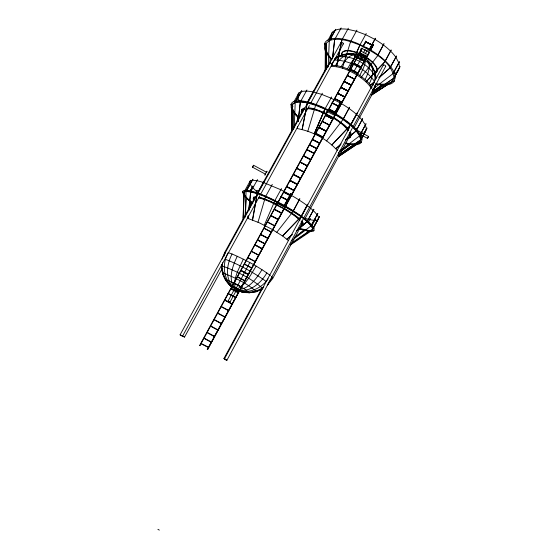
<?xml version="1.0" encoding="UTF-8"?>
<svg xmlns="http://www.w3.org/2000/svg" width="558" height="558" viewBox="0 0 558 558"><rect width="100%" height="100%" fill="white"/><g stroke="black" fill="none" stroke-linecap="round" stroke-linejoin="round"><path stroke-width="0.84" d="M277.996 219.587L270.811 215.834M278.128 219.343L270.944 215.534L278.128 219.287M284.859 206.92L277.682 203.251M325.147 70.957L325.342 47.465M291.597 130.99L291.946 107.68L292.608 104.102L295.412 102.1C309.299 100.182 322.44 107.561 334.43 113.602C344.425 120.375 357.608 126.959 360.914 139.514L359.422 142.688L355.906 144.166L338.281 155.766M291.653 131.814L292.001 107.631L292.748 106.215M326.151 43.524L325.726 68.501L326.311 43.266M280.995 196.542L288.66 200.524M281.106 196.974L288.277 200.699M298.181 121.616L300.344 101.898L295.224 102.449L292.42 104.437L291.904 129.826L292.357 129.644M291.987 129.805L292.671 104.13M243.33 219.601L243.825 192.35L243.183 218.324L243.881 192.336L246.071 191.394C259.763 192.698 272.004 200.001 284.043 206.111C294.164 212.71 306.481 218.157 312.885 228.864L291.248 243.832M326.228 68.334L326.744 52.361M243.267 219.636L243.986 194.568M283.673 192.28L290.837 195.998M252.907 179.264L246.085 191.429M245.088 217.222L246.071 191.394M293.062 129.582L293.766 111.907L291.946 107.68M290.969 195.753L283.806 191.973L290.976 195.691M294.192 127.991L295.224 102.449L301.808 90.654L295.287 102.526M326.012 69.673L326.067 68.299L330.036 62.956M328.181 67.009L329.283 40.818L335.728 29.281L329.366 40.867M286.624 186.874L293.787 190.578M293.92 190.341L286.756 186.567L293.926 190.271M245.353 214.914L246.336 197.832L244.006 194.54M297.128 184.454L289.972 180.687L297.128 184.384M297.254 184.21L290.097 180.443L297.261 184.147M300.581 178.1L293.431 174.34L300.595 178.03M329.827 63.689L330.238 57.718M354.19 127.566L372.66 93.353L374.997 87.132L375.143 85.472M296.821 168.202L303.977 171.808M303.838 172.115L296.696 168.37L303.852 172.045M297.261 121.044L297.693 116.768M297.358 121.093L297.756 116.768L293.766 111.907M247.898 218.408L248.157 215.834L247.919 218.415L259.205 222.761L271.962 229.31L283.338 236.494L288.486 240.665M248.687 210.701L250.709 191.854M248.77 210.722L250.702 191.861L257.517 179.571M300.204 162.008L307.36 165.593M372.639 85.904C378.561 75.351 372.744 61.743 362.212 56.804L353.772 71.836C346.93 68.453 339.578 65.174 331.794 65.398M262.267 289.093L256.478 291.667L249.419 292.776C242.611 286.986 234.109 282.885 225.788 279.6L225.334 279.684L230.008 285.501L232.812 287.475C225.292 282.69 221.156 273.287 221.505 264.576M337.276 150.43C327.169 139.088 312.571 131.458 297.721 128.661L297.323 128.452L297.512 126.736M298.105 121.616L300.33 101.974M297.616 126.75L297.351 128.452M331.591 66.144L331.968 63.577L331.675 66.137M332.491 58.45L334.633 39.632L341.154 27.921M332.568 58.45L334.654 39.597M222.475 262.713C221.163 272.039 225.383 282.167 233.153 287.558M250.186 207.151L250.828 201.912L250.361 206.341M306.712 149.446L314.342 153.345M306.949 149.649L314.091 153.241M309.474 145.031L316.602 148.672M319.504 143.343L312.389 139.633L319.518 143.26M319.636 143.106L312.515 139.395L319.65 143.022M227.783 253.332C221.603 264.904 223.577 281.371 235.009 288.939M322.789 137.317L315.675 133.613L322.803 137.233M322.915 137.08L315.8 133.376L322.929 136.996M326.06 131.297L318.953 127.601L326.081 131.214M326.193 131.067L319.085 127.37L326.207 130.977M252.523 167.177L253.562 165.273L252.544 167.191M322.405 121.344L329.52 124.943M329.394 125.18L322.294 121.491L329.408 125.097M244.048 192.656L242.688 191.917L242.493 192.266L243.86 193.005L244.076 192.496M243.351 219.44L243.56 218.29M252.418 219.852L257.245 193.696L252.635 220.047M328.927 109.396L336.035 112.981L328.927 109.396L362.156 48.483M307.291 102.867L302.199 129.31L307.319 102.874L300.337 101.905M332.24 103.328L332.143 102.881M332.373 103.097L339.487 106.592M372.66 93.353L375.513 84.579L374.997 87.132M332.017 103.111L339.613 106.927M348.359 28.214L341.852 39.974L336.537 66.555L341.928 40.016M334.849 98.55L341.949 102.114M341.824 102.351L334.744 98.689L341.845 102.254M344.677 97.106L337.604 93.451L344.704 97.008M344.809 96.869L337.729 93.221L344.83 96.778M347.906 91.177L340.833 87.529L347.934 91.08M348.032 90.94L340.966 87.299L348.059 90.842M325.83 44.724L326.123 44.096L325.83 44.724L324.498 44.012L324.686 43.677L326.018 44.396M253.646 197.281L253.172 198.85A28.437 5.273 28.6 0 0 253.904 200.252M253.36 198.502L253.674 197.107L255.69 196.653M351.128 85.255L344.063 81.621L351.156 85.158M351.254 85.025L344.188 81.384L351.282 84.928M339.738 106.697L332.129 102.972M347.453 75.476L354.532 79.006M253.325 198.139L254.504 198.774L254.657 198.132M354.407 79.236L347.348 75.602L354.435 79.131M254.504 198.774L254.846 197.776A27.077 5.029 28.6 0 1 255.962 197.393M362.072 48.393L357.036 57.286L357.134 57.746L364.2 61.247M357.015 57.397L364.325 61.017L357.036 57.293M366.892 56.309L359.722 52.94L366.766 56.539M365.818 41.836L362.909 46.914M365.999 41.508L365.588 41.229L366.188 41.55L365.797 41.201L362.993 46.391M372.779 45.428L365.72 41.962L372.751 45.54L372.904 45.205M370.463 49.746L373.365 44.919L370.714 49.843M265.434 196.925L257.991 222.244M368.538 136.473L355.551 129.456M350.466 42.024L342.347 68.209M292.462 105.092L291.116 104.367L290.927 104.709L292.273 105.434L292.497 104.827M367.506 138.363L368.51 136.508L367.52 138.349L359.84 134.269M302.408 112.137L302.771 111.091L301.613 110.463L302.073 109.34M303.301 109.752L302.959 110.749L301.794 110.121M325.279 70.587L326.172 68.209L327.511 67.406M222.105 259.086L224.679 252.481L254.497 198.313M223.821 256.52L225.571 252.076L224.679 252.481M307.828 131.242L315.612 105.316L307.298 102.923M360.433 51.162L361.249 48.155L369.145 52.061L368.266 54.956L360.566 50.89M372.04 87.432L369.312 83.595C373.072 76.725 375.06 65.788 367.415 60.808M264.29 225.23L274.689 201.145M270.365 275.54C258.619 266.745 245.513 259.84 232.072 254.009C226.395 264.666 224.665 280.569 235.064 288.932M331.64 96.953L324.875 109.11L314.175 133.913M322.385 93.214L315.64 105.329L324.951 109.145L314.328 133.843L324.916 109.11M348.903 70.58L359.805 45.47M280.367 206.467L280.172 206.83M235.615 289.449L249.782 262.56M369.312 83.595L365.148 79.515C367.841 73.823 371.272 66.688 367.785 60.613L365.811 59.267M237.276 256.262C232.658 265.873 227.42 279.53 235.106 288.849M359.854 45.1L359.868 45.072C373.448 52.299 391.402 61.087 394.067 77.841L392.141 81.691L371.551 94.881M348.722 70.671L359.68 45.421L366.222 33.494M284.287 208.636L284.915 207.318L276.705 203.042L276.51 204.814M333.719 117.884L334.905 115.464L326.681 111.349L326.465 113.658M266.682 172.101C268.565 167.951 263.118 177.995 265.357 174.556M365.148 79.515L359.84 75.497C362.198 70.196 366.09 64.665 365.183 58.611L363.816 57.788L365.155 58.82M243.323 259.177C239.284 268.238 232.763 278.512 235.281 288.702M356.381 128.486L356.527 128.159L355.711 129.749M313.931 230.496L313.742 230.845L312.368 230.105L312.557 229.75M361.354 142.22L361.165 142.562L359.819 141.837L360.001 141.495M394.22 81.043L394.039 81.377L392.706 80.659M313.861 209.299L307.088 221.749L313.833 209.285M362.56 118.742L356.046 130.83L359.652 135.831L360.733 139.863L339.48 154.58L339.131 154.392M345.737 140.016L356.185 130.858L362.672 118.777M396.48 56.114L390.021 67.923L396.473 56.086M294.491 237.548L304.061 230.168M308.462 222.098L310.464 218.422M350.459 144.194L340.889 151.232M372.946 91.435L382.621 84.509M317.844 213.519L311.099 225.809L317.739 213.47M365.957 123.834L359.631 135.824L339.236 151.385M393.076 73.44L399.43 61.729L393.195 73.496L372.918 89.043M311.894 225.844L315.542 219.134M360.126 136.194L362.1 132.595M319.315 216.616L312.801 228.822M394.918 75.979L400.03 66.562L393.871 78.204L372.542 92.516M360.677 139.828L366.983 127.977L360.698 139.884L339.466 154.566M312.878 228.878L319.413 216.678M313.303 228.313L318.569 218.52M359.422 142.688L359.575 142.276M361.347 138.984L362.909 136.033M364.088 133.885L365.699 130.984M394.708 76.913L398.224 70.266M225.669 359.505L223.918 358.557L261.235 289.546M366.146 81.726L384.741 61.889L391.193 49.948L384.769 61.896L366.09 81.9L370.296 86.49L371.461 88.631M331.912 144.947L350.515 125.264L357.05 113.134M352.21 128.347L226.862 360.329L224.393 358.975L300.539 218.136M301.369 216.602L349.789 127.05M350.619 125.515L383.318 65.049M353.04 126.819L385.711 66.332M301.697 224.323L301.885 223.974L303.064 224.609L302.875 224.965L301.697 224.323L302.255 223.395A27.077 5.029 28.6 0 0 301.815 222.175M349.294 136.166L349.475 135.824L350.64 136.452L350.459 136.794L349.294 136.166L350.047 134.876A26.665 8.196 28.6 0 0 349.524 132.204M267.289 285.291L272.681 278.554L302.087 224.079M304.982 218.715L349.678 135.929M283.973 206.035L290.92 193.486M373.365 44.919L370.254 50.632M299.799 198.836L292.985 211.475L299.82 198.829M342.947 119.51L349.615 107.262M331.585 66.13L331.975 66.339C342.528 66.73 352.377 71.801 360.921 77.695L377.571 55.793L383.918 43.81M377.473 55.8L383.974 43.803M235.992 291.088L230.029 302.024L228.117 301.006L234.039 290.021L235.985 291.067M361.333 56.616L362.121 55.179M363.293 53.024L365.253 49.439M329.659 116.064L329.855 115.715M363.216 57.627L363.997 56.191M365.169 54.035L367.129 50.443M283.91 206.062L290.962 193.528M345.674 139.946L356.164 130.837L350.508 125.271L343.01 119.489L334.116 113.937L340.764 101.682M368.971 50.185L375.485 38.223L368.929 50.136M340.868 101.702L334.137 113.909M284.992 206.676L207.339 349.364L207.709 349.566M285.354 206.076L369.312 51.803M369.019 52.912L207.562 349.489L207.206 349.294M207.632 349.524L284.378 208.441M285.515 206.355L333.921 117.431L344.6 125.201A28.005 8.607 28.6 0 1 348.45 129.163M335.588 114.369L369.11 52.787M324.861 109.152L334.235 113.958M274.592 201.082L281.497 188.541M199.938 345.66L199.624 345.486L277.291 203.391M277.954 202.115L327.483 111.412M328.299 109.982L361.849 48.49M199.931 345.653L277.682 203.189M278.226 202.261L327.748 111.502M363.042 46.858L366.027 41.397M306.97 104.283L180.088 334.821L182.536 336.16L259.84 195.691M260.684 194.163L309.383 105.588M310.646 103.3L343.386 43.74M184.531 337.081L182.173 335.79L184.531 337.081L222.258 268.412M272.29 184.349L265.399 196.876M350.431 41.955L356.946 30.118M249.998 191.199L252.914 186.072L250.11 191.255M300.316 101.974L306.942 89.998M252.83 203.517L250.821 201.968M256.003 192.468L257.21 190.285L256.115 192.531M257.433 192.977L303.594 109.131M307.339 102.323L326.067 68.299L328.774 65.028M307.277 102.958L313.875 90.801M307.814 102.756L341.001 42.45M243.86 192.384L250.528 180.311M294.094 101.598L298.893 92.816M327.978 40.316L332.442 32.092M244.034 194.589L244.209 194.191M246.001 190.808L250.521 182.626M295.147 101.884L298.335 96.109L295.259 101.94M329.401 39.897L331.55 36.13M246.113 190.864L250.598 182.647M292.015 107.631L292.866 106.271M329.52 39.946L331.508 36.165M252.879 179.271L246.148 191.408M355.774 129.442L356.241 128.612M256.157 266.145C250.758 274.452 245.918 285.264 236.362 289.295M371.321 95.265L372.605 93.095L372.36 90.912M347.397 68.808C350.598 63.933 353.263 57.53 359.08 55.333L362.212 56.804M261.988 269.674C256.422 278.623 248.24 290.523 236.362 289.532M341.182 66.632C344.53 61.192 348.903 54.475 356.004 54.286L360.684 56.107C352.307 51.88 341.594 53.359 334.291 59.071M290.495 244.962L290.92 243.679L291.255 243.846M266.836 272.883C261.011 283.22 249.042 293.55 236.453 289.644M335.595 65.467C339.473 58.123 348.352 50.743 356.925 55.033M236.362 289.679C247.738 294.575 261.458 288.793 268.056 278.84M271.355 276.503L272.346 277.472L268.161 283.304L268.517 284.301L267.303 284.427M331.515 64.714C341.559 43.266 375.262 59.015 376.043 78.155C370.177 64.595 351.449 54.175 336.858 57.097M329.757 63.696L330.741 62.37M349.531 107.262L343.003 119.51L326.549 140.944M293.083 211.503L276.852 232.184M341.956 55.751L342.828 54.789L344.425 54.663M331.968 144.808L350.424 125.194L357.064 113.1M369.891 85.744L374.446 81.712M378.98 77.674L390.028 67.874M374.516 81.775L369.668 85.779M379.035 77.743L390.126 67.909M340.561 144.578L336.007 148.581L341.14 143.943M292.19 234.681L286.952 239.152L292.12 234.625M296.661 230.684L307.102 221.666L296.73 230.747M263.857 286.889C256.401 292.49 245.806 293.92 237.248 290.027M294.561 237.603L304.152 230.224L309.146 231.082L312.152 230.635L313.073 228.508C306.684 217.787 294.359 212.34 284.245 205.742C272.206 199.631 259.958 192.329 246.266 191.038L244.013 191.98L244.132 194.191A39.283 7.303 28.6 0 0 252.195 202.617M291.304 240.861L311.12 225.83M340.952 151.288L350.487 144.25L355.906 144.166M372.939 91.421L382.628 84.579M393.871 78.169L372.863 92.684M309.118 231.04L291.534 243.065M290.606 244.795L312.299 230.224L309.334 230.733L299.374 228.327M338.629 152.362L339.25 154.873L338.413 156.254L338.748 156.435L359.408 142.59M338.734 156.421L359.331 142.632M392.121 81.635L371.802 95.034M371.203 94.895L388.263 83.867M392.295 81.301C388.389 84.928 380.995 84.467 375.66 83.561M304.563 107.861L302.157 109.075L301.236 111.565A28.005 8.593 28.6 0 0 301.501 112.946M256.443 291.36L258.8 290.286M260.37 289.574L261.939 288.856M359.61 142.346L356.088 143.831L350.668 143.922L345.807 143.022M348.597 137.882L350.075 137.38M221.338 266.145L222.091 265.894C236.585 271.265 251.616 278.379 262.992 288.772M347.613 54.398L349.21 54.265M300.936 225.313L302.701 225.167M334.884 60.062C350.194 60.417 365.56 68.899 374.439 81.322M242.904 291.967L239.208 290.927M244.446 292.106L249.419 292.776L242.032 292.036L240.324 291.395M228.089 300.95L230.015 301.997M235.95 291.088L234.046 290.041M308.511 107.708L313.763 108.636L326.409 113.393M345.095 143.26L350.487 144.25M374.39 72.247L376.008 72.652M297.714 116.831L298.942 117.996M259.31 197.204L264.311 198.746L276.761 204.228M299.193 228.668L304.152 230.224M228.083 252.586L232.072 254.009M359.54 135.817L365.964 123.848M225.355 259.296C239.828 264.89 253.604 272.45 266.208 281.483M359.868 45.072C350.354 41.383 339.689 37.212 329.464 40.476L326.284 43.189L325.412 47.13A38.279 15.003 28.6 0 0 331.982 59.315M236.362 289.735L242.298 292.015C241.426 290.481 223.207 280.862 233.042 287.579M239.626 291.067C244.927 293.557 250.933 292.615 256.478 291.667C246.999 283.345 234.862 277.542 223.061 273.008L222.44 273.169L225.704 280.214L226.855 281.148M264.136 181.322L257.245 193.779M258.675 197.56A27.077 5.029 28.6 0 1 270.742 201.675L283.485 208.148L289.532 211.824A27.077 5.029 28.6 0 1 299.974 219.88M356.911 57.516L364.472 61.261M208.378 347.46L200.964 343.749M306.586 149.684L314.21 153.583M223.918 358.557L224.49 358.864M224.393 358.975L226.897 360.349M280.862 196.786L288.528 200.761M274.25 209.536L281.434 213.275M182.536 336.16L180.527 335.065M267.498 221.903L274.682 225.613M274.55 225.913L267.366 222.147M264.108 228.11L271.3 231.884M271.167 232.128L263.976 228.355M267.91 238.113L260.712 234.325M267.77 238.301L260.572 234.52L267.777 238.357M264.911 243.616L257.712 239.821M264.771 243.811L257.573 240.017L264.778 243.86M254.971 244.843L262.169 248.596M262.42 248.77L254.72 244.662M254.581 244.906L262.281 248.973M251.491 251.219L258.696 255.027M251.358 251.463L258.556 255.229M255.215 261.43L248.003 257.608M247.864 257.859L255.083 261.681M244.502 264.011L251.721 267.847M251.588 268.091L244.369 264.262M234.939 290.802C245.722 296.033 225.571 284.866 234.172 290.376M248.212 274.236L240.986 270.393L248.219 274.278M248.087 274.522L240.868 270.679M244.781 280.597L237.555 276.74M237.422 276.991L244.648 280.841M241.335 286.931L234.102 283.066M233.969 283.311L241.196 287.175M238.287 292.525L231.047 288.653M238.147 292.776L230.914 288.904M235.888 297.519L228.131 293.341M227.999 293.592L235.734 297.742M232.1 303.88L224.86 299.988M221.31 306.488L228.557 310.394M221.177 306.74L228.424 310.639M217.62 313.254L224.874 317.167M225.948 359.666L226.283 359.84L225.92 359.645M253.555 165.259L266.759 172.401M252.523 167.191L264.994 173.936M253.52 197.783L254.699 198.425M221.449 323.452L214.195 319.525M221.31 323.703L214.056 319.776M217.948 329.876L210.687 325.942M210.554 326.193L217.815 330.127M207.178 332.373L214.446 336.321M214.307 336.572L207.039 332.624M211.343 342.012L204.075 338.057M203.935 338.308L211.203 342.263M201.103 343.498L208.49 347.195M224.769 359.017L225.711 359.533M180.959 335.302L180.115 334.842M157.9 529.326L159.309 530.1M353.772 71.836L359.84 75.497M284.406 208.385L295.601 215.653A28.43 5.287 28.6 0 1 299.82 219.099M231.563 286.624L227.797 282.355M360.921 77.695L366.09 81.9M369.954 63.563L371.175 64.63L374.753 71.947M246.336 197.832L250.779 201.961M217.76 313.003L224.986 316.888M270.351 201.18L270.742 201.675M224.721 300.239L231.947 304.103M299.451 101.612L297.7 97.273L298.237 93.911A38.621 12.422 28.6 0 1 313.191 91.972L321.624 94.351L330.88 98.096L340.24 102.923A38.621 12.422 28.6 0 1 362.051 119.97L365.455 125.055L366.46 129.198L365.092 132.148A38.621 12.422 28.6 0 1 361.514 133.753M372.723 89.426L373.176 90.759M272.346 277.472L272.681 278.554M331.543 39.751L330.859 37.267L331.794 33.215A38.209 15.505 28.6 0 1 347.69 29.302L356.276 31.213L365.567 34.652L374.857 39.374A38.209 15.505 28.6 0 1 395.866 57.258L398.886 62.928L399.493 67.748L397.742 71.41A38.209 15.505 28.6 0 1 394.604 73.426M326.388 113.288L326.5 113.846M222.733 272.255L222.977 273.957M362.072 57.383A3.264 1.297 28.6 0 1 362.805 57.823M366.313 47.855A1.067 0.439 28.6 0 1 367.283 48.162A1.067 0.439 28.6 0 1 367.924 48.825M341.203 43.001A1.36 0.544 29.4 0 1 341.503 42.282A1.36 0.544 29.4 0 1 343.191 43.189A1.36 0.544 29.4 0 1 342.891 43.908M383.472 65.565A1.36 0.544 27.8 0 1 383.771 64.895A1.36 0.544 27.8 0 1 385.425 65.67A1.36 0.544 27.8 0 1 385.411 66.479M342.772 55.054A38.209 15.505 28.6 0 1 341.608 54.021M375.729 84.174A39.597 15.519 28.6 0 0 394.15 81.287L395.336 77.318A39.597 15.519 28.6 0 0 367.248 48.086L357.545 43.454A39.597 15.519 28.6 0 0 324.7 43.398L324.393 47.744A39.597 15.519 28.6 0 0 331.64 59.846M341.656 55.556A19.781 7.735 28.6 0 1 361.87 55.102A19.781 7.735 28.6 0 1 375.799 73.021M346.155 143.727A40.03 12.311 28.6 0 0 361.305 142.423L362.086 139.186A40.03 12.311 28.6 0 0 332.422 111.963L322.67 107.171A40.03 12.311 28.6 0 0 291.109 104.137L291.213 107.771A40.03 12.311 28.6 0 0 298.167 117.55M347.962 138.517A28.005 8.593 28.6 0 0 349.894 137.721L351.247 135.454A28.005 8.607 28.6 0 0 350.703 132.658M298.969 117.64A38.69 11.899 28.6 0 1 292.134 107.345M303.12 110.093A26.665 8.189 28.6 0 1 304.48 109.222M307.514 108.74A26.665 8.189 28.6 0 1 320.062 111.579L332.735 117.717A26.665 8.189 28.6 0 1 348.234 130.621M349.622 133.285A26.665 8.189 28.6 0 1 349.859 135.217M305.003 218.234A39.213 7.861 28.6 0 0 317.99 219.775L318.792 217.871L317.195 214.725L313.226 210.519A39.213 7.861 28.6 0 0 290.244 194.721L280.779 189.727L263.376 182.473A39.213 7.861 28.6 0 0 249.824 181.476L249.872 183.812L252.195 187.223L256.568 191.443A39.213 7.861 28.6 0 0 257.782 192.461M300.141 228.982A40.643 7.561 28.6 0 0 313.917 230.628L314.105 228.48A40.643 7.561 28.6 0 0 282.111 204.249L272.29 199.213A40.643 7.561 28.6 0 0 242.639 191.757L243.358 194.337A40.643 7.561 28.6 0 0 252.655 203.37M301.09 225.76A28.437 5.273 28.6 0 0 302.513 225.523L303.454 224.009A28.43 5.287 28.6 0 0 301.62 220.891M258.48 197.916A27.077 5.022 28.6 0 1 270.546 202.038L283.29 208.511A27.077 5.022 28.6 0 1 299.786 220.236M301.125 221.784A27.077 5.022 28.6 0 1 302.059 223.751M307.702 108.398A26.665 8.196 28.6 0 1 320.25 111.223L332.924 117.368L338.769 121.177A26.665 8.196 28.6 0 1 348.422 130.272M374.571 73.405A19.781 7.749 28.6 0 0 370.024 59.859L365.86 56.923A19.781 7.749 28.6 0 0 341.838 55.228M293.306 174.577L300.455 178.337L293.306 174.577M300.078 162.169L307.221 165.907L300.078 162.169M303.461 155.982L310.59 159.714L303.461 155.982M303.587 155.745L310.722 159.476L303.587 155.745M309.613 144.717L316.735 148.435L309.613 144.717M325.621 115.394L332.721 119.077L325.621 115.394M325.746 115.157L332.847 118.84L325.746 115.157M329.074 109.075L336.16 112.744L329.074 109.075M350.626 69.604L357.678 73.224L350.626 69.604M350.752 69.373L357.804 72.993L350.752 69.373M353.898 63.612L360.942 67.232L353.898 63.612M354.023 63.382L361.068 67.002L354.023 63.382M365.602 41.613L373.114 45.435L365.602 41.613M307.646 204.242L300.936 216.853L282.599 235.908L300.964 216.825L307.723 204.291M372.946 44.738L373.511 45.1L372.988 44.717M281.56 212.975L274.383 209.236L281.56 213.037"/></g></svg>
